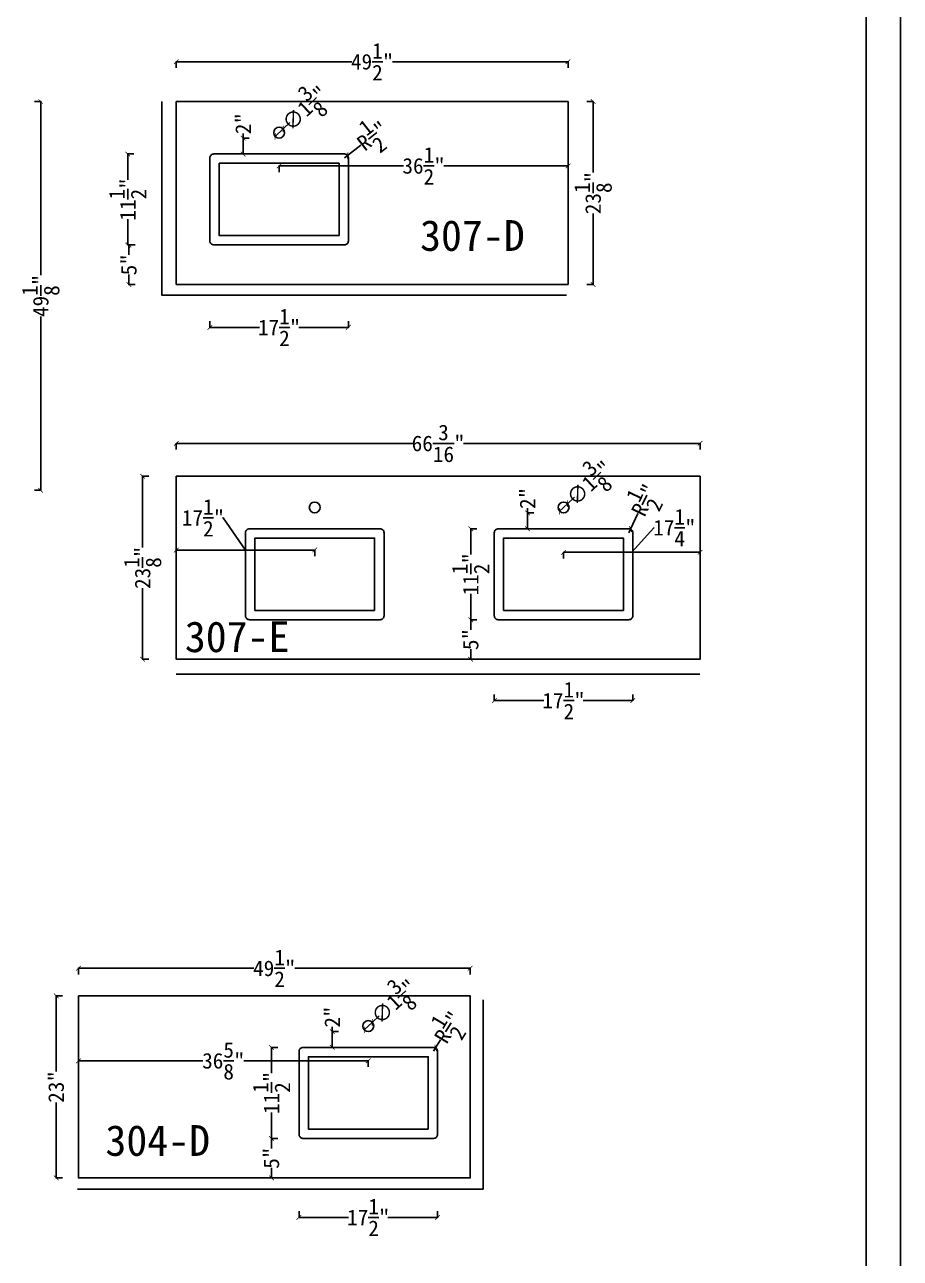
# Model space of a CAD drawing. Header units: millimetres. Extents: x 3183 to 64783, y -8707 to 2293.
# Drawn here: x 23473 to 26283, y -5528 to -1568 of the extents above; entities that cross this region are included whole.
import ezdxf

# ---------------------------------------------------------------- set-up
doc = ezdxf.new("R2010")
doc.units = ezdxf.units.MM
for name, color, linetype in [('大样', 3, 'Continuous'), ('标注', 1, 'Continuous'), ('框', 4, 'Continuous'), ('编号', 6, 'Continuous')]:
    doc.layers.add(name, color=color, linetype=linetype)
doc.styles.add('样式 1', font='NSimSun.ttf')
doc.linetypes.add('ZIGZAG', pattern='A,0.00254,-5.08,[131,ltypeshp.shx,S=5.08,R=0,X=-5.08,Y=0],-10.16,[131,ltypeshp.shx,S=5.08,R=180,X=5.08,Y=0],-5.08', length=20.32254)
doc.dimstyles.new('英寸', dxfattribs={"dimtxt": 50, "dimasz": 15, "dimexe": 1, "dimexo": 0.5, "dimtad": 0, "dimdec": 4, "dimlfac": 0.03937, "dimlunit": 5, "dimtxsty": '样式 1', "dimblk": 'ARCHTICK', "dimcen": 2.5, "dimclrt": 1, "dimadec": 0, "dimazin": 0, "dimtfac": 1, "dimtdec": 4, "dimtmove": 0, "dimatfit": 3, "dimfxl": 20, "dimfxlon": 1, "dimtolj": 1, "dimarcsym": 0})

# ---------------------------------------------------------------- blocks, each defined once
blk = doc.blocks.new('框')
at = {"layer": '框'}
for points in [[(16401.7, -391.7), (26401.7, -391.7), (26401.7, -7391.7), (16401.7, -7391.7)], [(16501.7, -491.7), (26301.7, -491.7), (26301.7, -7291.7), (16501.7, -7291.7)]]:
    blk.add_lwpolyline(points, close=True, dxfattribs=at)
at = {"layer": '框', "style": '样式 1'}
for tag, p in [('制图人：', (20840.1, -6764.8)), ('出图日期：', (22426.6, -6767.5)), ('图号：', (24401.3, -6776.7)), ('工程名称：', (19243.4, -6892.1)), ('车间确认：', (20840.1, -7012.5)), ('出货日期：', (22426.6, -7010.9)), ('工程编号：', (24384.7, -7131.5)), ('位置：', (19243.4, -7239.7)), ('确认：', (20840.1, -7240)), ('单位：', (22426.6, -7248.8))]:
    blk.add_attdef(tag, p, '', height=101.9, dxfattribs=at)
blk = doc.blocks.new('_ArchTick')
at = {"color": 0, "linetype": 'ByBlock', "const_width": 0.15}
blk.add_lwpolyline([(-0.5, -0.5), (0.5, 0.5)], dxfattribs=at)
blk = doc.blocks.new('*D184')
at = {"layer": 'Defpoints', "color": 0, "transparency": 16777216}
for p in [(24173.5, -1932.6), (24289.2, -1932.6), (24289.2, -1983.4)]:
    blk.add_point(p, dxfattribs=at)
at = {"layer": '标注', "color": 0, "lineweight": -2, "transparency": 16777216}
for p, q in [((24193.5, -1932.6), (24172.5, -1932.6)), ((24173.5, -1932.6), (24173.5, -1917.6)), ((24173.5, -1983.4), (24173.5, -1932.6)), ((24193.5, -1983.4), (24172.5, -1983.4))]:
    blk.add_line(p, q, dxfattribs=at)
at = {"layer": '标注', "color": 0, "lineweight": -2, "transparency": 16777216, "xscale": 15, "yscale": 15, "zscale": 15}
for p, rotation in [((24173.5, -1932.6), 90), ((24173.5, -1983.4), 270)]:
    blk.add_blockref('_ArchTick', p, dxfattribs=dict(at, rotation=rotation))
at = {"layer": '标注', "color": 1, "transparency": 16777216, "insert": (24173.5, -1885.9), "char_height": 50, "attachment_point": 5, "rotation": 90, "style": '样式 1'}
blk.add_mtext('\\A1;2"', dxfattribs=at)
blk = doc.blocks.new('*D185')
at = {"layer": 'Defpoints', "color": 0, "transparency": 16777216}
for p in [(24276.5, -1927.1), (24301.9, -1903.1)]:
    blk.add_point(p, dxfattribs=at)
at = {"layer": '标注', "color": 0, "lineweight": -2, "transparency": 16777216}
for p in [(24323.8, -1882.6), (24276.5, -1927.1)]:
    blk.add_line(p, (24301.9, -1903.1), dxfattribs=at)
at = {"layer": '标注', "color": 0, "lineweight": -2, "transparency": 16777216, "xscale": 15, "yscale": 15, "zscale": 15}
for p, rotation in [((24301.9, -1903.1), 223.2297964419157), ((24276.5, -1927.1), 43.22979644191576)]:
    blk.add_blockref('_ArchTick', p, dxfattribs=dict(at, rotation=rotation))
at = {"layer": '标注', "color": 1, "transparency": 16777216, "insert": (24372.1, -1837.2), "char_height": 50, "attachment_point": 5, "rotation": 43.2298, "style": '样式 1'}
blk.add_mtext('\\A1;∅1{\\H1x;\\S3/8;}"', dxfattribs=at)
blk = doc.blocks.new('*D186')
at = {"layer": 'Defpoints', "color": 0, "transparency": 16777216}
for p in [(25086.3, -3135.6), (25202, -3135.6), (25202, -3186.4)]:
    blk.add_point(p, dxfattribs=at)
at = {"layer": '标注', "color": 0, "lineweight": -2, "transparency": 16777216}
for p, q in [((25086.3, -3135.6), (25086.3, -3120.6)), ((25106.3, -3135.6), (25085.3, -3135.6)), ((25086.3, -3186.4), (25086.3, -3135.6)), ((25106.3, -3186.4), (25085.3, -3186.4))]:
    blk.add_line(p, q, dxfattribs=at)
at = {"layer": '标注', "color": 0, "lineweight": -2, "transparency": 16777216, "xscale": 15, "yscale": 15, "zscale": 15}
for p, rotation in [((25086.3, -3135.6), 90), ((25086.3, -3186.4), 270)]:
    blk.add_blockref('_ArchTick', p, dxfattribs=dict(at, rotation=rotation))
at = {"layer": '标注', "color": 1, "transparency": 16777216, "insert": (25086.3, -3089), "char_height": 50, "attachment_point": 5, "rotation": 90, "style": '样式 1'}
blk.add_mtext('\\A1;2"', dxfattribs=at)
blk = doc.blocks.new('*D187')
at = {"layer": 'Defpoints', "color": 0, "transparency": 16777216}
for p in [(25214.8, -3106.2), (25189.3, -3130.1)]:
    blk.add_point(p, dxfattribs=at)
at = {"layer": '标注', "color": 0, "lineweight": -2, "transparency": 16777216}
for p in [(25236.6, -3085.6), (25189.3, -3130.1)]:
    blk.add_line(p, (25214.8, -3106.2), dxfattribs=at)
at = {"layer": '标注', "color": 0, "lineweight": -2, "transparency": 16777216, "xscale": 15, "yscale": 15, "zscale": 15}
for p, rotation in [((25189.3, -3130.1), 43.22979644190777), ((25214.8, -3106.2), 223.2297964419078)]:
    blk.add_blockref('_ArchTick', p, dxfattribs=dict(at, rotation=rotation))
at = {"layer": '标注', "color": 1, "transparency": 16777216, "insert": (25284.9, -3040.3), "char_height": 50, "attachment_point": 5, "rotation": 43.2298, "style": '样式 1'}
blk.add_mtext('\\A1;∅1{\\H1x;\\S3/8;}"', dxfattribs=at)
blk = doc.blocks.new('*D188')
at = {"layer": 'Defpoints', "color": 0, "transparency": 16777216}
for p in [(24459.6, -4800.5), (24575.3, -4800.5), (24575.3, -4851.3)]:
    blk.add_point(p, dxfattribs=at)
at = {"layer": '标注', "color": 0, "lineweight": -2, "transparency": 16777216}
for p, q in [((24459.6, -4800.5), (24459.6, -4785.5)), ((24479.6, -4800.5), (24458.6, -4800.5)), ((24459.6, -4851.3), (24459.6, -4800.5)), ((24479.6, -4851.3), (24458.6, -4851.3))]:
    blk.add_line(p, q, dxfattribs=at)
at = {"layer": '标注', "color": 0, "lineweight": -2, "transparency": 16777216, "xscale": 15, "yscale": 15, "zscale": 15}
for p, rotation in [((24459.6, -4800.5), 90), ((24459.6, -4851.3), 270)]:
    blk.add_blockref('_ArchTick', p, dxfattribs=dict(at, rotation=rotation))
at = {"layer": '标注', "color": 1, "transparency": 16777216, "insert": (24459.6, -4753.9), "char_height": 50, "attachment_point": 5, "rotation": 90, "style": '样式 1'}
blk.add_mtext('\\A1;2"', dxfattribs=at)
blk = doc.blocks.new('*D189')
at = {"layer": 'Defpoints', "color": 0, "transparency": 16777216}
for p in [(24588, -4771.1), (24562.5, -4795)]:
    blk.add_point(p, dxfattribs=at)
at = {"layer": '标注', "color": 0, "lineweight": -2, "transparency": 16777216}
for p in [(24609.8, -4750.5), (24562.5, -4795)]:
    blk.add_line(p, (24588, -4771.1), dxfattribs=at)
at = {"layer": '标注', "color": 0, "lineweight": -2, "transparency": 16777216, "xscale": 15, "yscale": 15, "zscale": 15}
for p, rotation in [((24562.5, -4795), 43.22979644190761), ((24588, -4771.1), 223.2297964419076)]:
    blk.add_blockref('_ArchTick', p, dxfattribs=dict(at, rotation=rotation))
at = {"layer": '标注', "color": 1, "transparency": 16777216, "insert": (24658.1, -4705.1), "char_height": 50, "attachment_point": 5, "rotation": 43.2298, "style": '样式 1'}
blk.add_mtext('\\A1;∅1{\\H1x;\\S3/8;}"', dxfattribs=at)
blk = doc.blocks.new('*D233')
at = {"layer": 'Defpoints', "color": 0, "transparency": 16777216}
for p in [(23442.6, -1815.1), (23442.6, -3062.8), (23523.9, -3062.8)]:
    blk.add_point(p, dxfattribs=at)
at = {"layer": '标注', "color": 0, "lineweight": -2, "transparency": 16777216}
for p, q in [((23503.9, -1815.1), (23524.9, -1815.1)), ((23523.9, -1815.1), (23523.9, -2372.8)), ((23523.9, -3062.8), (23523.9, -2505.1)), ((23503.9, -3062.8), (23524.9, -3062.8))]:
    blk.add_line(p, q, dxfattribs=at)
at = {"layer": '标注', "color": 0, "lineweight": -2, "transparency": 16777216, "xscale": 15, "yscale": 15, "zscale": 15}
for p, rotation in [((23523.9, -1815.1), 90), ((23523.9, -3062.8), 270)]:
    blk.add_blockref('_ArchTick', p, dxfattribs=dict(at, rotation=rotation))
at = {"layer": '标注', "color": 1, "transparency": 16777216, "insert": (23523.9, -2438.9), "char_height": 50, "attachment_point": 5, "rotation": 90, "style": '样式 1'}
blk.add_mtext('\\A1;49{\\H1x;\\S1/8;}"', dxfattribs=at)
blk = doc.blocks.new('*D238')
at = {"layer": 'Defpoints', "color": 0, "transparency": 16777216}
for p in [(25216.3, -2021.6), (24289.2, -2275.5), (25216.3, -2275.5)]:
    blk.add_point(p, dxfattribs=at)
at = {"layer": '标注', "color": 0, "lineweight": -2, "transparency": 16777216}
for p, q in [((24289.2, -2041.6), (24289.2, -2020.6)), ((24289.2, -2021.6), (24687.9, -2021.6)), ((25216.3, -2021.6), (24817.6, -2021.6)), ((25216.3, -2041.6), (25216.3, -2020.6))]:
    blk.add_line(p, q, dxfattribs=at)
at = {"layer": '标注', "color": 0, "lineweight": -2, "transparency": 16777216, "xscale": 15, "yscale": 15, "zscale": 15, "rotation": 180}
blk.add_blockref('_ArchTick', (24289.2, -2021.6), dxfattribs=at)
at = {"layer": '标注', "color": 0, "lineweight": -2, "transparency": 16777216, "xscale": 15, "yscale": 15, "zscale": 15}
blk.add_blockref('_ArchTick', (25216.3, -2021.6), dxfattribs=at)
at = {"layer": '标注', "color": 1, "transparency": 16777216, "insert": (24752.8, -2021.6), "char_height": 50, "attachment_point": 5, "style": '样式 1'}
blk.add_mtext('\\A1;36{\\H1x;\\S1/2;}"', dxfattribs=at)
blk = doc.blocks.new('*D239')
at = {"layer": 'Defpoints', "color": 0, "transparency": 16777216}
for p in [(24067, -2178.6), (24511.5, -2178.6), (24511.5, -2540.2)]:
    blk.add_point(p, dxfattribs=at)
at = {"layer": '标注', "color": 0, "lineweight": -2, "transparency": 16777216}
for p, q in [((24067, -2520.2), (24067, -2541.2)), ((24511.5, -2520.2), (24511.5, -2541.2)), ((24067, -2540.2), (24226.3, -2540.2)), ((24511.5, -2540.2), (24352.1, -2540.2))]:
    blk.add_line(p, q, dxfattribs=at)
at = {"layer": '标注', "color": 0, "lineweight": -2, "transparency": 16777216, "xscale": 15, "yscale": 15, "zscale": 15, "rotation": 180}
blk.add_blockref('_ArchTick', (24067, -2540.2), dxfattribs=at)
at = {"layer": '标注', "color": 0, "lineweight": -2, "transparency": 16777216, "xscale": 15, "yscale": 15, "zscale": 15}
blk.add_blockref('_ArchTick', (24511.5, -2540.2), dxfattribs=at)
at = {"layer": '标注', "color": 1, "transparency": 16777216, "insert": (24289.2, -2540.2), "char_height": 50, "attachment_point": 5, "style": '样式 1'}
blk.add_mtext('\\A1;17{\\H1x;\\S1/2;}"', dxfattribs=at)
blk = doc.blocks.new('*D240')
at = {"layer": 'Defpoints', "color": 0, "transparency": 16777216}
for p in [(23803.3, -1983.4), (24140.4, -1983.4), (24140.4, -2275.5)]:
    blk.add_point(p, dxfattribs=at)
at = {"layer": '标注', "color": 0, "lineweight": -2, "transparency": 16777216}
for p, q in [((23823.3, -1983.4), (23802.3, -1983.4)), ((23803.3, -1983.4), (23803.3, -2066.5)), ((23803.3, -2275.5), (23803.3, -2192.3)), ((23823.3, -2275.5), (23802.3, -2275.5))]:
    blk.add_line(p, q, dxfattribs=at)
at = {"layer": '标注', "color": 0, "lineweight": -2, "transparency": 16777216, "xscale": 15, "yscale": 15, "zscale": 15}
for p, rotation in [((23803.3, -1983.4), 90), ((23803.3, -2275.5), 270)]:
    blk.add_blockref('_ArchTick', p, dxfattribs=dict(at, rotation=rotation))
at = {"layer": '标注', "color": 1, "transparency": 16777216, "insert": (23803.3, -2129.4), "char_height": 50, "attachment_point": 5, "rotation": 90, "style": '样式 1'}
blk.add_mtext('\\A1;11{\\H1x;\\S1/2;}"', dxfattribs=at)
blk = doc.blocks.new('*D241')
at = {"layer": 'Defpoints', "color": 0, "transparency": 16777216}
for p in [(24207.5, -2275.5), (23807, -2402.5), (24207.5, -2402.5)]:
    blk.add_point(p, dxfattribs=at)
at = {"layer": '标注', "color": 0, "lineweight": -2, "transparency": 16777216}
for p, q in [((23827, -2275.5), (23806, -2275.5)), ((23807, -2275.5), (23807, -2307.6)), ((23807, -2402.5), (23807, -2370.3)), ((23827, -2402.5), (23806, -2402.5))]:
    blk.add_line(p, q, dxfattribs=at)
at = {"layer": '标注', "color": 0, "lineweight": -2, "transparency": 16777216, "xscale": 15, "yscale": 15, "zscale": 15}
for p, rotation in [((23807, -2275.5), 90), ((23807, -2402.5), 270)]:
    blk.add_blockref('_ArchTick', p, dxfattribs=dict(at, rotation=rotation))
at = {"layer": '标注', "color": 1, "transparency": 16777216, "insert": (23807, -2339), "char_height": 50, "attachment_point": 5, "rotation": 90, "style": '样式 1'}
blk.add_mtext('\\A1;5"', dxfattribs=at)
blk = doc.blocks.new('*D242')
at = {"layer": 'Defpoints', "color": 0, "transparency": 16777216}
for p in [(25146.5, -1815.1), (25296.6, -1815.1), (25146.5, -2402.5)]:
    blk.add_point(p, dxfattribs=at)
at = {"layer": '标注', "color": 0, "lineweight": -2, "transparency": 16777216}
for p, q in [((25276.6, -1815.1), (25297.6, -1815.1)), ((25296.6, -1815.1), (25296.6, -2043.2)), ((25296.6, -2402.5), (25296.6, -2174.3)), ((25276.6, -2402.5), (25297.6, -2402.5))]:
    blk.add_line(p, q, dxfattribs=at)
at = {"layer": '标注', "color": 0, "lineweight": -2, "transparency": 16777216, "xscale": 15, "yscale": 15, "zscale": 15}
for p, rotation in [((25296.6, -1815.1), 90), ((25296.6, -2402.5), 270)]:
    blk.add_blockref('_ArchTick', p, dxfattribs=dict(at, rotation=rotation))
at = {"layer": '标注', "color": 1, "transparency": 16777216, "insert": (25296.6, -2108.8), "char_height": 50, "attachment_point": 5, "rotation": 90, "style": '样式 1'}
blk.add_mtext('\\A1;23{\\H1x;\\S1/8;}"', dxfattribs=at)
blk = doc.blocks.new('*D243')
at = {"layer": 'Defpoints', "color": 0, "transparency": 16777216}
for p in [(25216.3, -1687.4), (23959, -1815.1), (25216.3, -1815.1)]:
    blk.add_point(p, dxfattribs=at)
at = {"layer": '标注', "color": 0, "lineweight": -2, "transparency": 16777216}
for p, q in [((23959, -1707.4), (23959, -1686.4)), ((23959, -1687.4), (24522, -1687.4)), ((25216.3, -1687.4), (24653.4, -1687.4)), ((25216.3, -1707.4), (25216.3, -1686.4))]:
    blk.add_line(p, q, dxfattribs=at)
at = {"layer": '标注', "color": 0, "lineweight": -2, "transparency": 16777216, "xscale": 15, "yscale": 15, "zscale": 15, "rotation": 180}
blk.add_blockref('_ArchTick', (23959, -1687.4), dxfattribs=at)
at = {"layer": '标注', "color": 0, "lineweight": -2, "transparency": 16777216, "xscale": 15, "yscale": 15, "zscale": 15}
blk.add_blockref('_ArchTick', (25216.3, -1687.4), dxfattribs=at)
at = {"layer": '标注', "color": 1, "transparency": 16777216, "insert": (24587.7, -1687.4), "char_height": 50, "attachment_point": 5, "style": '样式 1'}
blk.add_mtext('\\A1;49{\\H1x;\\S1/2;}"', dxfattribs=at)
blk = doc.blocks.new('*D244')
at = {"layer": 'Defpoints', "color": 0, "transparency": 16777216}
for p in [(24498.8, -1996.1), (24508.8, -1988.2)]:
    blk.add_point(p, dxfattribs=at)
at = {"layer": '标注', "color": 0, "lineweight": -2, "transparency": 16777216}
for p in [(24551.3, -1955.1), (24498.8, -1996.1)]:
    blk.add_line(p, (24508.8, -1988.2), dxfattribs=at)
at = {"layer": '标注', "color": 0, "lineweight": -2, "transparency": 16777216, "xscale": 15, "yscale": 15, "zscale": 15, "rotation": 217.9619645483505}
blk.add_blockref('_ArchTick', (24508.8, -1988.2), dxfattribs=at)
at = {"layer": '标注', "color": 1, "transparency": 16777216, "insert": (24589.2, -1925.5), "char_height": 50, "attachment_point": 5, "rotation": 37.962, "style": '样式 1'}
blk.add_mtext('\\A1;R{\\H1x;\\S1/2;}"', dxfattribs=at)
blk = doc.blocks.new('*D245')
at = {"layer": 'Defpoints', "color": 0, "transparency": 16777216}
for p in [(25640.2, -2912.4), (23959, -3018.1), (25640.2, -3018.1)]:
    blk.add_point(p, dxfattribs=at)
at = {"layer": '标注', "color": 0, "lineweight": -2, "transparency": 16777216}
for p, q in [((23959, -2932.4), (23959, -2911.4)), ((23959, -2912.4), (24718.3, -2912.4)), ((25640.2, -2912.4), (24881, -2912.4)), ((25640.2, -2932.4), (25640.2, -2911.4))]:
    blk.add_line(p, q, dxfattribs=at)
at = {"layer": '标注', "color": 0, "lineweight": -2, "transparency": 16777216, "xscale": 15, "yscale": 15, "zscale": 15, "rotation": 180}
blk.add_blockref('_ArchTick', (23959, -2912.4), dxfattribs=at)
at = {"layer": '标注', "color": 0, "lineweight": -2, "transparency": 16777216, "xscale": 15, "yscale": 15, "zscale": 15}
blk.add_blockref('_ArchTick', (25640.2, -2912.4), dxfattribs=at)
at = {"layer": '标注', "color": 1, "transparency": 16777216, "insert": (24799.6, -2912.4), "char_height": 50, "attachment_point": 5, "style": '样式 1'}
blk.add_mtext('\\A1;66{\\H1x;\\S3/16;}"', dxfattribs=at)
blk = doc.blocks.new('*D246')
at = {"layer": 'Defpoints', "color": 0, "transparency": 16777216}
for p in [(23959, -3018.1), (23850.8, -3605.5), (23959, -3605.5)]:
    blk.add_point(p, dxfattribs=at)
at = {"layer": '标注', "color": 0, "lineweight": -2, "transparency": 16777216}
for p, q in [((23870.8, -3018.1), (23849.8, -3018.1)), ((23850.8, -3018.1), (23850.8, -3246.3)), ((23850.8, -3605.5), (23850.8, -3377.4)), ((23870.8, -3605.5), (23849.8, -3605.5))]:
    blk.add_line(p, q, dxfattribs=at)
at = {"layer": '标注', "color": 0, "lineweight": -2, "transparency": 16777216, "xscale": 15, "yscale": 15, "zscale": 15}
for p, rotation in [((23850.8, -3018.1), 90), ((23850.8, -3605.5), 270)]:
    blk.add_blockref('_ArchTick', p, dxfattribs=dict(at, rotation=rotation))
at = {"layer": '标注', "color": 1, "transparency": 16777216, "insert": (23850.8, -3311.8), "char_height": 50, "attachment_point": 5, "rotation": 90, "style": '样式 1'}
blk.add_mtext('\\A1;23{\\H1x;\\S1/8;}"', dxfattribs=at)
blk = doc.blocks.new('*D247')
at = {"layer": 'Defpoints', "color": 0, "transparency": 16777216}
for p in [(24403.5, -3254.9), (23959, -3467), (24403.5, -3478.5)]:
    blk.add_point(p, dxfattribs=at)
at = {"layer": '标注', "color": 0, "lineweight": -2, "transparency": 16777216}
for p, q in [((24109.1, -3151.3), (24107.9, -3151.3)), ((24181.3, -3254.9), (24109.1, -3151.3)), ((23959, -3274.9), (23959, -3253.9)), ((23959, -3254.9), (24403.5, -3254.9)), ((24403.5, -3274.9), (24403.5, -3253.9))]:
    blk.add_line(p, q, dxfattribs=at)
at = {"layer": '标注', "color": 0, "lineweight": -2, "transparency": 16777216, "xscale": 15, "yscale": 15, "zscale": 15, "rotation": 180}
blk.add_blockref('_ArchTick', (23959, -3254.9), dxfattribs=at)
at = {"layer": '标注', "color": 0, "lineweight": -2, "transparency": 16777216, "xscale": 15, "yscale": 15, "zscale": 15}
blk.add_blockref('_ArchTick', (24403.5, -3254.9), dxfattribs=at)
at = {"layer": '标注', "color": 1, "transparency": 16777216, "insert": (24044.9, -3151.3), "char_height": 50, "attachment_point": 5, "style": '样式 1'}
blk.add_mtext('\\A1;17{\\H1x;\\S1/2;}"', dxfattribs=at)
blk = doc.blocks.new('*D248')
at = {"layer": 'Defpoints', "color": 0, "transparency": 16777216}
for p in [(25640.2, -3262.2), (25202, -3478.5), (25640.2, -3478.5)]:
    blk.add_point(p, dxfattribs=at)
at = {"layer": '标注', "color": 0, "lineweight": -2, "transparency": 16777216}
for p, q in [((25421.1, -3262.2), (25492, -3183.1)), ((25492, -3183.1), (25493.3, -3183.1)), ((25202, -3282.2), (25202, -3261.2)), ((25202, -3262.2), (25640.2, -3262.2)), ((25640.2, -3282.2), (25640.2, -3261.2))]:
    blk.add_line(p, q, dxfattribs=at)
at = {"layer": '标注', "color": 0, "lineweight": -2, "transparency": 16777216, "xscale": 15, "yscale": 15, "zscale": 15, "rotation": 180}
blk.add_blockref('_ArchTick', (25202, -3262.2), dxfattribs=at)
at = {"layer": '标注', "color": 0, "lineweight": -2, "transparency": 16777216, "xscale": 15, "yscale": 15, "zscale": 15}
blk.add_blockref('_ArchTick', (25640.2, -3262.2), dxfattribs=at)
at = {"layer": '标注', "color": 1, "transparency": 16777216, "insert": (25557.7, -3183.1), "char_height": 50, "attachment_point": 5, "style": '样式 1'}
blk.add_mtext('\\A1;17{\\H1x;\\S1/4;}"', dxfattribs=at)
blk = doc.blocks.new('*D249')
at = {"layer": 'Defpoints', "color": 0, "transparency": 16777216}
for p in [(25045.3, -3186.4), (24904, -3478.5), (25045.3, -3478.5)]:
    blk.add_point(p, dxfattribs=at)
at = {"layer": '标注', "color": 0, "lineweight": -2, "transparency": 16777216}
for p, q in [((24924, -3186.4), (24903, -3186.4)), ((24904, -3186.4), (24904, -3269.6)), ((24904, -3478.5), (24904, -3395.4)), ((24924, -3478.5), (24903, -3478.5))]:
    blk.add_line(p, q, dxfattribs=at)
at = {"layer": '标注', "color": 0, "lineweight": -2, "transparency": 16777216, "xscale": 15, "yscale": 15, "zscale": 15}
for p, rotation in [((24904, -3186.4), 90), ((24904, -3478.5), 270)]:
    blk.add_blockref('_ArchTick', p, dxfattribs=dict(at, rotation=rotation))
at = {"layer": '标注', "color": 1, "transparency": 16777216, "insert": (24904, -3332.5), "char_height": 50, "attachment_point": 5, "rotation": 90, "style": '样式 1'}
blk.add_mtext('\\A1;11{\\H1x;\\S1/2;}"', dxfattribs=at)
blk = doc.blocks.new('*D250')
at = {"layer": 'Defpoints', "color": 0, "transparency": 16777216}
for p in [(25045.3, -3478.5), (24904, -3605.5), (25045.3, -3605.5)]:
    blk.add_point(p, dxfattribs=at)
at = {"layer": '标注', "color": 0, "lineweight": -2, "transparency": 16777216}
for p, q in [((24924, -3478.5), (24903, -3478.5)), ((24904, -3478.5), (24904, -3510.7)), ((24904, -3605.5), (24904, -3573.4)), ((24924, -3605.5), (24903, -3605.5))]:
    blk.add_line(p, q, dxfattribs=at)
at = {"layer": '标注', "color": 0, "lineweight": -2, "transparency": 16777216, "xscale": 15, "yscale": 15, "zscale": 15}
for p, rotation in [((24904, -3478.5), 90), ((24904, -3605.5), 270)]:
    blk.add_blockref('_ArchTick', p, dxfattribs=dict(at, rotation=rotation))
at = {"layer": '标注', "color": 1, "transparency": 16777216, "insert": (24904, -3542), "char_height": 50, "attachment_point": 5, "rotation": 90, "style": '样式 1'}
blk.add_mtext('\\A1;5"', dxfattribs=at)
blk = doc.blocks.new('*D251')
at = {"layer": 'Defpoints', "color": 0, "transparency": 16777216}
for p in [(24979.8, -3380.3), (25424.3, -3380.3), (25424.3, -3738.1)]:
    blk.add_point(p, dxfattribs=at)
at = {"layer": '标注', "color": 0, "lineweight": -2, "transparency": 16777216}
for p, q in [((24979.8, -3718.1), (24979.8, -3739.1)), ((25424.3, -3718.1), (25424.3, -3739.1)), ((24979.8, -3738.1), (25139.1, -3738.1)), ((25424.3, -3738.1), (25264.9, -3738.1))]:
    blk.add_line(p, q, dxfattribs=at)
at = {"layer": '标注', "color": 0, "lineweight": -2, "transparency": 16777216, "xscale": 15, "yscale": 15, "zscale": 15, "rotation": 180}
blk.add_blockref('_ArchTick', (24979.8, -3738.1), dxfattribs=at)
at = {"layer": '标注', "color": 0, "lineweight": -2, "transparency": 16777216, "xscale": 15, "yscale": 15, "zscale": 15}
blk.add_blockref('_ArchTick', (25424.3, -3738.1), dxfattribs=at)
at = {"layer": '标注', "color": 1, "transparency": 16777216, "insert": (25202, -3738.1), "char_height": 50, "attachment_point": 5, "style": '样式 1'}
blk.add_mtext('\\A1;17{\\H1x;\\S1/2;}"', dxfattribs=at)
blk = doc.blocks.new('*D252')
at = {"layer": 'Defpoints', "color": 0, "transparency": 16777216}
for p in [(25411.6, -3199.1), (25417, -3187.6)]:
    blk.add_point(p, dxfattribs=at)
at = {"layer": '标注', "color": 0, "lineweight": -2, "transparency": 16777216}
for p in [(25440.9, -3137.6), (25411.6, -3199.1)]:
    blk.add_line(p, (25417, -3187.6), dxfattribs=at)
at = {"layer": '标注', "color": 0, "lineweight": -2, "transparency": 16777216, "xscale": 15, "yscale": 15, "zscale": 15, "rotation": 244.5297216539076}
blk.add_blockref('_ArchTick', (25417, -3187.6), dxfattribs=at)
at = {"layer": '标注', "color": 1, "transparency": 16777216, "insert": (25461.5, -3094.3), "char_height": 50, "attachment_point": 5, "rotation": 64.5297, "style": '样式 1'}
blk.add_mtext('\\A1;R{\\H1x;\\S1/2;}"', dxfattribs=at)
blk = doc.blocks.new('*D263')
at = {"layer": 'Defpoints', "color": 0, "transparency": 16777216}
for p in [(24902.3, -4597.5), (23645, -4686.2), (24902.3, -4686.2)]:
    blk.add_point(p, dxfattribs=at)
at = {"layer": '标注', "color": 0, "lineweight": -2, "transparency": 16777216}
for p, q in [((23645, -4617.5), (23645, -4596.5)), ((23645, -4597.5), (24207.9, -4597.5)), ((24902.3, -4597.5), (24339.3, -4597.5)), ((24902.3, -4617.5), (24902.3, -4596.5))]:
    blk.add_line(p, q, dxfattribs=at)
at = {"layer": '标注', "color": 0, "lineweight": -2, "transparency": 16777216, "xscale": 15, "yscale": 15, "zscale": 15, "rotation": 180}
blk.add_blockref('_ArchTick', (23645, -4597.5), dxfattribs=at)
at = {"layer": '标注', "color": 0, "lineweight": -2, "transparency": 16777216, "xscale": 15, "yscale": 15, "zscale": 15}
blk.add_blockref('_ArchTick', (24902.3, -4597.5), dxfattribs=at)
at = {"layer": '标注', "color": 1, "transparency": 16777216, "insert": (24273.6, -4597.5), "char_height": 50, "attachment_point": 5, "style": '样式 1'}
blk.add_mtext('\\A1;49{\\H1x;\\S1/2;}"', dxfattribs=at)
blk = doc.blocks.new('*D264')
at = {"layer": 'Defpoints', "color": 0, "transparency": 16777216}
for p in [(23645, -4686.2), (23573.7, -5270.4), (23645, -5270.4)]:
    blk.add_point(p, dxfattribs=at)
at = {"layer": '标注', "color": 0, "lineweight": -2, "transparency": 16777216}
for p, q in [((23593.7, -4686.2), (23572.7, -4686.2)), ((23573.7, -4686.2), (23573.7, -4928.8)), ((23573.7, -5270.4), (23573.7, -5027.8)), ((23593.7, -5270.4), (23572.7, -5270.4))]:
    blk.add_line(p, q, dxfattribs=at)
at = {"layer": '标注', "color": 0, "lineweight": -2, "transparency": 16777216, "xscale": 15, "yscale": 15, "zscale": 15}
for p, rotation in [((23573.7, -4686.2), 90), ((23573.7, -5270.4), 270)]:
    blk.add_blockref('_ArchTick', p, dxfattribs=dict(at, rotation=rotation))
at = {"layer": '标注', "color": 1, "transparency": 16777216, "insert": (23573.7, -4978.3), "char_height": 50, "attachment_point": 5, "rotation": 90, "style": '样式 1'}
blk.add_mtext('\\A1;23"', dxfattribs=at)
blk = doc.blocks.new('*D265')
at = {"layer": 'Defpoints', "color": 0, "transparency": 16777216}
for p in [(24575.3, -4894.3), (23645, -5059.5), (24575.3, -5143.4)]:
    blk.add_point(p, dxfattribs=at)
at = {"layer": '标注', "color": 0, "lineweight": -2, "transparency": 16777216}
for p, q in [((23645, -4914.3), (23645, -4893.3)), ((23645, -4894.3), (24044.8, -4894.3)), ((24575.3, -4894.3), (24175.4, -4894.3)), ((24575.3, -4914.3), (24575.3, -4893.3))]:
    blk.add_line(p, q, dxfattribs=at)
at = {"layer": '标注', "color": 0, "lineweight": -2, "transparency": 16777216, "xscale": 15, "yscale": 15, "zscale": 15, "rotation": 180}
blk.add_blockref('_ArchTick', (23645, -4894.3), dxfattribs=at)
at = {"layer": '标注', "color": 0, "lineweight": -2, "transparency": 16777216, "xscale": 15, "yscale": 15, "zscale": 15}
blk.add_blockref('_ArchTick', (24575.3, -4894.3), dxfattribs=at)
at = {"layer": '标注', "color": 1, "transparency": 16777216, "insert": (24110.1, -4894.3), "char_height": 50, "attachment_point": 5, "style": '样式 1'}
blk.add_mtext('\\A1;36{\\H1x;\\S5/8;}"', dxfattribs=at)
blk = doc.blocks.new('*D266')
at = {"layer": 'Defpoints', "color": 0, "transparency": 16777216}
for p in [(24264.5, -4851.3), (24415.6, -4851.3), (24436, -5143.4)]:
    blk.add_point(p, dxfattribs=at)
at = {"layer": '标注', "color": 0, "lineweight": -2, "transparency": 16777216}
for p, q in [((24284.5, -4851.3), (24263.5, -4851.3)), ((24264.5, -4851.3), (24264.5, -4934.4)), ((24264.5, -5143.4), (24264.5, -5060.3)), ((24284.5, -5143.4), (24263.5, -5143.4))]:
    blk.add_line(p, q, dxfattribs=at)
at = {"layer": '标注', "color": 0, "lineweight": -2, "transparency": 16777216, "xscale": 15, "yscale": 15, "zscale": 15}
for p, rotation in [((24264.5, -4851.3), 90), ((24264.5, -5143.4), 270)]:
    blk.add_blockref('_ArchTick', p, dxfattribs=dict(at, rotation=rotation))
at = {"layer": '标注', "color": 1, "transparency": 16777216, "insert": (24264.5, -4997.3), "char_height": 50, "attachment_point": 5, "rotation": 90, "style": '样式 1'}
blk.add_mtext('\\A1;11{\\H1x;\\S1/2;}"', dxfattribs=at)
blk = doc.blocks.new('*D267')
at = {"layer": 'Defpoints', "color": 0, "transparency": 16777216}
for p in [(24436, -5143.4), (24264.5, -5270.4), (24436, -5270.4)]:
    blk.add_point(p, dxfattribs=at)
at = {"layer": '标注', "color": 0, "lineweight": -2, "transparency": 16777216}
for p, q in [((24284.5, -5143.4), (24263.5, -5143.4)), ((24264.5, -5143.4), (24264.5, -5175.5)), ((24264.5, -5270.4), (24264.5, -5238.2)), ((24284.5, -5270.4), (24263.5, -5270.4))]:
    blk.add_line(p, q, dxfattribs=at)
at = {"layer": '标注', "color": 0, "lineweight": -2, "transparency": 16777216, "xscale": 15, "yscale": 15, "zscale": 15}
for p, rotation in [((24264.5, -5143.4), 90), ((24264.5, -5270.4), 270)]:
    blk.add_blockref('_ArchTick', p, dxfattribs=dict(at, rotation=rotation))
at = {"layer": '标注', "color": 1, "transparency": 16777216, "insert": (24264.5, -5206.9), "char_height": 50, "attachment_point": 5, "rotation": 90, "style": '样式 1'}
blk.add_mtext('\\A1;5"', dxfattribs=at)
blk = doc.blocks.new('*D268')
at = {"layer": 'Defpoints', "color": 0, "transparency": 16777216}
for p in [(24353, -5041.1), (24797.5, -5041.1), (24797.5, -5397.1)]:
    blk.add_point(p, dxfattribs=at)
at = {"layer": '标注', "color": 0, "lineweight": -2, "transparency": 16777216}
for p, q in [((24353, -5377.1), (24353, -5398.1)), ((24797.5, -5377.1), (24797.5, -5398.1)), ((24353, -5397.1), (24512.3, -5397.1)), ((24797.5, -5397.1), (24638.2, -5397.1))]:
    blk.add_line(p, q, dxfattribs=at)
at = {"layer": '标注', "color": 0, "lineweight": -2, "transparency": 16777216, "xscale": 15, "yscale": 15, "zscale": 15, "rotation": 180}
blk.add_blockref('_ArchTick', (24353, -5397.1), dxfattribs=at)
at = {"layer": '标注', "color": 0, "lineweight": -2, "transparency": 16777216, "xscale": 15, "yscale": 15, "zscale": 15}
blk.add_blockref('_ArchTick', (24797.5, -5397.1), dxfattribs=at)
at = {"layer": '标注', "color": 1, "transparency": 16777216, "insert": (24575.3, -5397.1), "char_height": 50, "attachment_point": 5, "style": '样式 1'}
blk.add_mtext('\\A1;17{\\H1x;\\S1/2;}"', dxfattribs=at)
blk = doc.blocks.new('*D269')
at = {"layer": 'Defpoints', "color": 0, "transparency": 16777216}
for p in [(24784.8, -4864), (24791.4, -4853.2)]:
    blk.add_point(p, dxfattribs=at)
at = {"layer": '标注', "color": 0, "lineweight": -2, "transparency": 16777216}
for p in [(24807, -4827.5), (24784.8, -4864)]:
    blk.add_line(p, (24791.4, -4853.2), dxfattribs=at)
at = {"layer": '标注', "color": 0, "lineweight": -2, "transparency": 16777216, "xscale": 15, "yscale": 15, "zscale": 15, "rotation": 238.6498256228783}
blk.add_blockref('_ArchTick', (24791.4, -4853.2), dxfattribs=at)
at = {"layer": '标注', "color": 1, "transparency": 16777216, "insert": (24832, -4786.6), "char_height": 50, "attachment_point": 5, "rotation": 58.6498, "style": '样式 1'}
blk.add_mtext('\\A1;R{\\H1x;\\S1/2;}"', dxfattribs=at)

msp = doc.modelspace()

# ---------------------------------------------------------------- linework, layer by layer
for points in [[(23959.0212, -1815.0835), (25216.3212, -1815.0835), (25216.3212, -2402.4585), (23959.0212, -2402.4585)], [(23959.0212, -3018.14063), (25640.1842, -3018.14063), (25640.1842, -3605.51563), (23959.0212, -3605.51563)], [(23644.97711, -4686.19646), (24902.27711, -4686.19646), (24902.27711, -5270.39646), (23644.97711, -5270.39646)]]:
    msp.add_lwpolyline(points, close=True)
for points in [[(24498.7712, -2275.4585), (24079.6712, -2275.4585, -0.4142135624), (24066.9712, -2262.7585), (24066.9712, -1996.0585, -0.4142135624), (24079.6712, -1983.3585), (24498.7712, -1983.3585, -0.4142135624), (24511.4712, -1996.0585), (24511.4712, -2262.7585, -0.4142135624)], [(24613.0712, -3478.51563), (24193.9712, -3478.51563, -0.4142135624), (24181.2712, -3465.81563), (24181.2712, -3199.11563, -0.4142135624), (24193.9712, -3186.41563), (24613.0712, -3186.41563, -0.4142135624), (24625.7712, -3199.11563), (24625.7712, -3465.81563, -0.4142135624)], [(25411.5842, -3478.51563), (24992.4842, -3478.51563, -0.4142135624), (24979.7842, -3465.81563), (24979.7842, -3199.11563, -0.4142135624), (24992.4842, -3186.41563), (25411.5842, -3186.41563, -0.4142135624), (25424.2842, -3199.11563), (25424.2842, -3465.81563, -0.4142135624)], [(24784.80211, -5143.39646), (24365.70211, -5143.39646, -0.4142135624), (24353.00211, -5130.69646), (24353.00211, -4863.99646, -0.4142135624), (24365.70211, -4851.29646), (24784.80211, -4851.29646, -0.4142135624), (24797.50211, -4863.99646), (24797.50211, -5130.69646, -0.4142135624)]]:
    msp.add_lwpolyline(points, format="xyb", close=True)
for centre in [(24289.2212, -1915.096), (24403.5212, -3118.15313), (25202.0342, -3118.15313), (24575.25211, -4783.03396)]:
    msp.add_circle(centre, 17.4625)
at = {"layer": '大样', "linetype": 'ZIGZAG', "ltscale": 5}
for points in [[(23912.7695, -1815.0835), (23912.7695, -2436.7698), (25211.37823, -2436.7698)], [(23959.0212, -3653.28087), (25639.56165, -3653.28087)], [(23641.64717, -5306.18201), (24943.91782, -5306.18201), (24943.91782, -4698.50184)]]:
    msp.add_lwpolyline(points, dxfattribs=at)
for points in [[(24481.4712, -2245.4585), (24096.9712, -2245.4585), (24096.9712, -2013.3585), (24481.4712, -2013.3585)], [(24595.7712, -3448.51563), (24211.2712, -3448.51563), (24211.2712, -3216.41563), (24595.7712, -3216.41563)], [(25394.2842, -3448.51563), (25009.7842, -3448.51563), (25009.7842, -3216.41563), (25394.2842, -3216.41563)], [(24767.50211, -5113.39646), (24383.00211, -5113.39646), (24383.00211, -4881.29646), (24767.50211, -4881.29646)]]:
    msp.add_lwpolyline(points, close=True, dxfattribs=at)

# ---------------------------------------------------------------- block references
at = {"layer": '框', "xscale": 1.1, "yscale": 1.1, "zscale": 1.1, "rotation": 270}
msp.add_blockref('框', (26713.73076, 20334.46211), dxfattribs=at)

# ---------------------------------------------------------------- texts
at = {"layer": '编号', "style": '样式 1'}
for s, p in [('307-D', (24741.32361, -2294.52995)), ('307-E', (23986.44194, -3582.55033)), ('304-D', (23731.49191, -5199.59457))]:
    msp.add_text(s, height=98.784974, dxfattribs=at).set_placement(p)

# ---------------------------------------------------------------- dimensions: what is measured, and where the dimension line sits
at = {"layer": '标注'}
for base, p1, p2, picture, middle in [((25216.3212, -1687.43536), (23959.0212, -1815.0835), (25216.3212, -1815.0835), '*D243', (24587.6712, -1687.43536)), ((25216.3212, -2021.5559), (24289.2212, -2275.4585), (25216.3212, -2275.4585), '*D238', (24752.7712, -2021.5559)), ((24511.4712, -2540.16585), (24066.9712, -2178.5501), (24511.4712, -2178.5501), '*D239', (24289.2212, -2540.16585)), ((25640.1842, -2912.354), (23959.0212, -3018.14063), (25640.1842, -3018.14063), '*D245', (24799.6027, -2912.354)), ((25424.2842, -3738.05393), (24979.7842, -3380.25678), (25424.2842, -3380.25678), '*D251', (25202.0342, -3738.05393)), ((24902.27711, -4597.45966), (23644.97711, -4686.19646), (24902.27711, -4686.19646), '*D263', (24273.62711, -4597.45966)), ((24575.25211, -4894.27575), (23644.97711, -5059.49735), (24575.25211, -5143.39646), '*D265', (24110.11461, -4894.27575)), ((24797.50211, -5397.09959), (24353.00211, -5041.13942), (24797.50211, -5041.13942), '*D268', (24575.25211, -5397.09959))]:
    dim = msp.add_linear_dim(base=base, p1=p1, p2=p2, dimstyle='英寸', override={"dimpost": '"'}, dxfattribs=at)
    dim.commit()
    dim.dimension.update_dxf_attribs({"geometry": picture, "text_midpoint": middle})
for p1, p2, picture, middle in [((24276.4978, -1927.05652), (24301.9446, -1903.13547), '*D185', (24372.08627, -1837.19938)), ((25189.3108, -3130.11366), (25214.7576, -3106.19261), '*D187', (25284.89927, -3040.25652)), ((24562.52872, -4794.99448), (24587.97551, -4771.07344), '*D189', (24658.11719, -4705.13734))]:
    dim = msp.add_diameter_dim_2p(p1=p1, p2=p2, dimstyle='英寸', override={"dimpost": '"'}, dxfattribs=at)
    dim.commit()
    dim.dimension.update_dxf_attribs({"geometry": picture, "text_midpoint": middle})
for base, p1, p2, picture, middle in [((23523.85759, -3062.7985), (23442.62883, -1815.0835), (23442.62883, -3062.7985), '*D233', (23523.85759, -2438.941)), ((25296.6115, -1815.0835), (25146.52143, -2402.4585), (25146.52143, -1815.0835), '*D242', (25296.6115, -2108.771)), ((24173.5243, -1932.5585), (24289.2212, -1983.3585), (24289.2212, -1932.5585), '*D184', (24173.5243, -1885.92791)), ((23803.26257, -1983.3585), (24140.40118, -2275.4585), (24140.40118, -1983.3585), '*D240', (23803.26257, -2129.4085)), ((23807.01257, -2402.4585), (24207.47582, -2275.4585), (24207.47582, -2402.4585), '*D241', (23807.01257, -2338.9585)), ((23850.78655, -3605.51563), (23959.0212, -3018.14063), (23959.0212, -3605.51563), '*D246', (23850.78655, -3311.82813)), ((25086.3373, -3135.61563), (25202.0342, -3186.41563), (25202.0342, -3135.61563), '*D186', (25086.3373, -3088.98505)), ((24903.98687, -3478.51563), (25045.31416, -3186.41563), (25045.31416, -3478.51563), '*D249', (24903.98687, -3332.46563)), ((24903.98687, -3605.51563), (25045.31416, -3478.51563), (25045.31416, -3605.51563), '*D250', (24903.98687, -3542.01563)), ((23573.67641, -5270.39646), (23644.97711, -4686.19646), (23644.97711, -5270.39646), '*D264', (23573.67641, -4978.29646)), ((24459.55521, -4800.49646), (24575.25211, -4851.29646), (24575.25211, -4800.49646), '*D188', (24459.55521, -4753.86587)), ((24264.53522, -4851.29646), (24435.98729, -5143.39646), (24415.57634, -4851.29646), '*D266', (24264.53522, -4997.34646)), ((24264.53522, -5270.39646), (24435.98729, -5143.39646), (24435.98729, -5270.39646), '*D267', (24264.53522, -5206.89646))]:
    dim = msp.add_linear_dim(base=base, p1=p1, p2=p2, angle=90, dimstyle='英寸', override={"dimpost": '"'}, dxfattribs=at)
    dim.commit()
    dim.dimension.update_dxf_attribs({"geometry": picture, "text_midpoint": middle})
for center, mpoint, picture, middle in [((24498.7712, -1996.0585), (24508.78413, -1988.24624), '*D244', (24589.15183, -1925.54198)), ((25411.5842, -3199.11563), (25417.04574, -3187.64997), '*D252', (25461.51664, -3094.29018))]:
    dim = msp.add_radius_dim(center=center, mpoint=mpoint, dimstyle='英寸', override={"dimpost": '"'}, dxfattribs=at)
    dim.commit()
    dim.dimension.update_dxf_attribs({"geometry": picture, "text_midpoint": middle, "dimtype": 164})
for base, p1, p2, picture, middle in [((24403.5212, -3254.8556), (23959.0212, -3467.04494), (24403.5212, -3478.51563), '*D247', (24107.23107, -3151.27396)), ((25640.1842, -3262.19379), (25202.0342, -3478.51563), (25640.1842, -3478.51563), '*D248', (25493.89803, -3183.05809))]:
    dim = msp.add_linear_dim(base=base, p1=p1, p2=p2, dimstyle='英寸', override={"dimpost": '"', "dimtmove": 1}, dxfattribs=at)
    dim.commit()
    dim.dimension.update_dxf_attribs({"geometry": picture, "text_midpoint": middle, "dimtype": 160})
dim = msp.add_radius_dim(center=(24784.80211, -4863.99646), mpoint=(24791.40951, -4853.15061), dimstyle='英寸', override={"dimpost": '"'}, dxfattribs=at)
dim.commit()
dim.dimension.update_dxf_attribs({"geometry": '*D269', "text_midpoint": (24831.97545, -4786.56279)})

doc.saveas('drawing.dxf')
